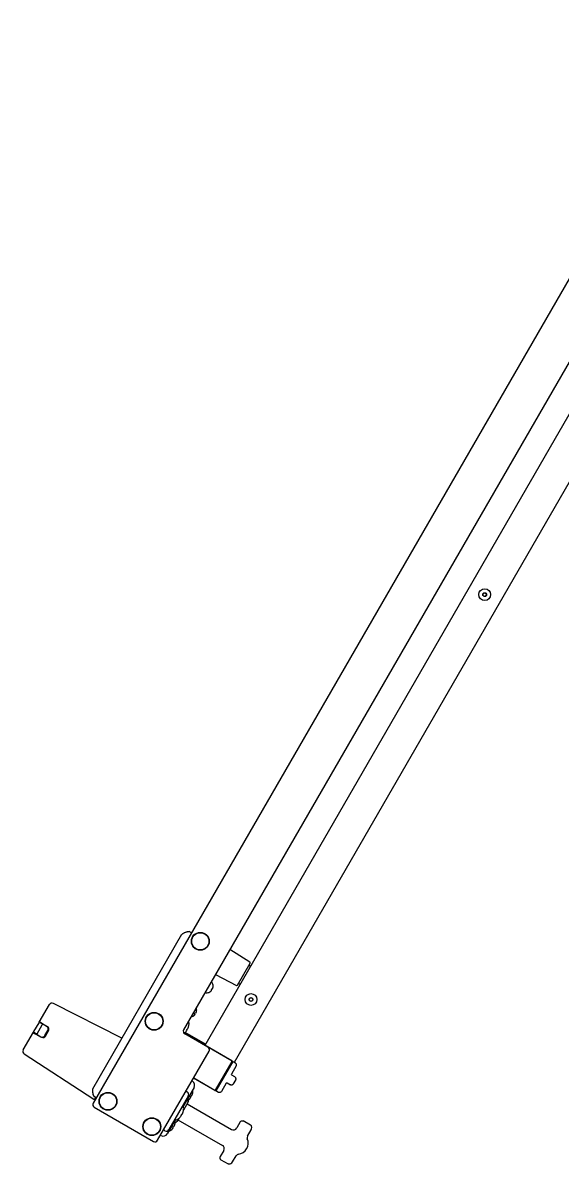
# Model space of a CAD drawing. Extents: x 5809 to 10669, y -850 to 3566.
# Drawn here: x 7907 to 8269, y -850 to -84 of the extents above; entities that cross this region are included whole.
import ezdxf

# ---------------------------------------------------------------- set-up
doc = ezdxf.new("R2010")
doc.units = 0
doc.header["$LTSCALE"] = 5
doc.layers.add('GEOM', color=7, linetype='CONTINUOUS')

msp = doc.modelspace()

# ---------------------------------------------------------------- linework, layer by layer
at = {"layer": 'GEOM', "color": 7, "linetype": 'Continuous'}
for p, q in [((8373.07, -84.35), (7954.42, -809.47)), ((8369.17, -147.11), (8015.17, -760.25)), ((8029.53, -770.56), (8385.3, -154.36)), ((8049.23, -782.08), (8405.06, -165.76)), ((7954.12, -800), (8014.06, -696.17)), ((8020.42, -695.16), (8018.97, -694.39)), ((8019.92, -694.88), (8019.83, -694.84)), ((8019.92, -694.88), (8020.42, -695.16)), ((8059.57, -714.9), (8046.25, -706.41)), ((8047.34, -706.98), (8047.45, -707.04)), ((8051.26, -730.25), (8059.73, -715.57)), ((8036.59, -723.16), (8050.59, -730.45)), ((8030.02, -735.34), (8030.19, -735.44)), ((8032.67, -734.9), (8032.64, -734.89)), ((8034.02, -733.6), (8033.54, -733.33)), ((8034.02, -728.41), (8034.19, -728.51)), ((8034.04, -732.46), (8034.52, -732.74)), ((8034.94, -730.9), (8034.97, -730.92)), ((7973.74, -766), (7927.7, -742.54)), ((7918.17, -755.27), (7925.06, -743.33)), ((8022.97, -749.74), (8022.49, -749.47)), ((8022.99, -748.6), (8023.47, -748.87)), ((8023.89, -747.04), (8023.92, -747.06)), ((7917.86, -755.5), (7914.4, -761.49)), ((7916.76, -762.9), (7920.26, -756.84)), ((7918.4, -755.27), (7918.62, -754.89)), ((7918.45, -754.78), (7923.87, -758.3)), ((7918.53, -755.31), (7920.73, -756.53)), ((7918.58, -754.95), (7919.28, -755.35)), ((7919.25, -755.39), (7919.11, -755.63)), ((7919.2, -755.68), (7919.37, -755.38)), ((7919.73, -755.98), (7919.63, -755.92)), ((7923.33, -758.09), (7920.73, -756.53)), ((8018.5, -758.07), (8018.51, -758.08)), ((8021.62, -751.04), (8021.59, -751.02)), ((7907.46, -773.81), (7914.35, -761.87)), ((7914.07, -762.36), (7919.83, -765.29)), ((7914.25, -762.45), (7914.28, -762.39)), ((7914.28, -762.39), (7914.98, -762.79)), ((7914.33, -762.31), (7914.47, -762.07)), ((7916.73, -763.46), (7914.58, -762.17)), ((7915.14, -762.5), (7914.98, -762.79)), ((7915.05, -762.86), (7915.23, -762.56)), ((7915.65, -762.81), (7915.75, -762.87)), ((7916.73, -763.46), (7919.38, -764.93)), ((7922.08, -764.18), (7924.03, -760.81)), ((7922.47, -764.51), (7924.51, -760.98)), ((7923.23, -762.7), (7923.32, -762.54)), ((8015.24, -762.31), (8047.64, -781.02)), ((8047.58, -781.13), (8015.42, -762.56)), ((8015.76, -762.47), (8029.59, -770.45)), ((8031.49, -771.98), (8015.9, -762.98)), ((8016.21, -762.06), (8016.2, -762.06)), ((8029.91, -769.91), (8016.23, -762.01)), ((7908.1, -776.49), (7954.78, -806.8)), ((7997.72, -834.47), (8032.22, -774.72)), ((8048.14, -781.45), (8036.76, -801.15)), ((8048.14, -781.45), (8049.87, -782.45)), ((8036.54, -800.74), (8047.67, -781.47)), ((8045.32, -786.01), (8045.56, -785.6)), ((8045.49, -785.34), (8047.55, -781.77)), ((8045.57, -785.6), (8047.82, -781.7)), ((8050.42, -784.5), (8047.23, -790.02)), ((8021.1, -794.86), (8020.72, -794.64)), ((8036.14, -800.94), (8021.85, -792.69)), ((8021.91, -792.58), (8036.2, -800.83)), ((8039.07, -796.85), (8039.3, -796.43)), ((8043.73, -796.08), (8040.54, -801.6)), ((8044.41, -795.9), (8046.58, -797.15)), ((8049.58, -791.95), (8047.41, -790.7)), ((8048.63, -796.6), (8050.13, -794)), ((8022.16, -798.94), (8014.66, -811.93)), ((8017.61, -802.1), (8016.72, -801.56)), ((8020.29, -804.38), (8020.59, -804.55)), ((8021.29, -802.65), (8021.3, -802.65)), ((8038.17, -798.62), (8036.72, -801.13)), ((8036.72, -801.13), (8038.5, -802.15)), ((8038.81, -796.92), (8036.75, -800.48)), ((8036.82, -800.75), (8039.07, -796.85)), ((8038.6, -797.88), (8038.63, -797.81)), ((7956.42, -806.01), (7955.03, -805.14)), ((7955.48, -806.63), (7956, -805.74)), ((7955.99, -805.75), (7956.42, -806.01)), ((8018.31, -804.81), (8005.33, -827.3)), ((8014.32, -811.72), (8014.58, -811.87)), ((8018.27, -808.68), (8015.08, -814.21)), ((8017.57, -809.9), (8047.36, -827.1)), ((8018.8, -806.98), (8018.79, -806.98)), ((8020.09, -805.42), (8019.79, -805.24)), ((7955.15, -812.2), (7994.99, -835.2)), ((8012.58, -819.15), (8012.57, -819.14)), ((8014.87, -815.16), (8014.88, -815.16)), ((8009.68, -820.57), (8004.17, -830.1)), ((8008.24, -825.93), (8007.94, -825.76)), ((8008.44, -824.89), (8008.74, -825.06)), ((8009.32, -820.38), (8009.58, -820.53)), ((8009.44, -823.16), (8009.46, -823.17)), ((8011.85, -819.8), (8010.66, -821.86)), ((8011.37, -820.64), (8041.16, -837.84)), ((8053.17, -822.03), (8050.77, -826.19)), ((8053.17, -822.03), (8053.18, -822.02)), ((8060.1, -824.3), (8055.22, -821.48)), ((8060.85, -825.6), (8060.85, -825.57)), ((8060.85, -825.93), (8060.85, -825.6)), ((8000.11, -831.22), (7999.72, -831.01)), ((8002.63, -828.04), (8001.72, -827.54)), ((8006.96, -827.5), (8006.94, -827.49)), ((8058, -831.67), (8060.45, -827.43)), ((8042.07, -841.25), (8039.67, -845.41)), ((8040.22, -847.46), (8045.1, -850.28)), ((8046.6, -850.28), (8046.58, -850.29)), ((8046.6, -850.28), (8046.89, -850.11)), ((8047.99, -849.01), (8050.43, -844.78))]:
    msp.add_line(p, q, dxfattribs=at)
for centre, radius in [((8217.29, -468.18), 4), ((8217.29, -468.18), 1.25), ((8217.29, -468.18), 1.15), ((8026.35, -700.89), 6), ((8026.35, -700.89), 5.75), ((8060.39, -739.94), 4), ((8060.39, -739.94), 1.25), ((8060.39, -739.94), 1.15), ((7995.35, -754.58), 6), ((7995.35, -754.58), 5.75), ((7964.35, -808.27), 6), ((7964.35, -808.27), 5.75), ((7993.8, -825.27), 6), ((7993.8, -825.27), 5.75)]:
    msp.add_circle(centre, radius, dxfattribs=at)
for centre, radius, start, end in [((8056.92, -718.53), 3, 9.94637, 41.36034), ((8059.3, -715.32), 0.5, 330, 57.5), ((8029.5, -730.19), 4.8, 273.28591, 273.9355), ((8030.39, -735.09), 0.4, 240, 270.30118), ((8030.37, -730.69), 4.8, 270.30118, 298.62729), ((8030.37, -730.71), 4.75, 298.46592, 301.0313), ((8030.37, -730.71), 4.75, 301.03163, 301.99262), ((8030.38, -730.71), 4.75, 301.99259, 303.31875), ((8030.38, -730.72), 4.74, 303.3188, 304.45978), ((8030.38, -730.72), 4.74, 304.45979, 305.42782), ((8030.38, -730.72), 4.73, 305.4278, 306.68253), ((8030.39, -730.73), 4.73, 306.68262, 307.45262), ((8030.39, -730.73), 4.72, 307.45244, 308.99746), ((8030.4, -730.74), 4.72, 308.99775, 309.4819), ((8030.4, -730.75), 4.7, 309.48126, 311.53441), ((8030.42, -730.76), 4.68, 311.53495, 312.62273), ((8030.53, -731.01), 3.8, 322.43512, 337.56488), ((8029.3, -730.53), 4.8, 26.0645, 26.71409), ((8030.43, -730.77), 4.67, 312.62279, 313.60512), ((8030.45, -730.8), 4.64, 313.60363, 315.68242), ((8032.17, -732.82), 2.01, 322.72591, 324.7415), ((8032.19, -732.83), 1.98, 324.74422, 325.39912), ((8032.2, -732.84), 1.97, 325.39843, 326.78331), ((8032.21, -732.85), 1.96, 326.78409, 327.62352), ((8032.21, -732.85), 1.96, 327.62337, 328.84548), ((8032.21, -732.85), 1.95, 328.84587, 330.92582), ((8032.21, -732.85), 1.95, 330.92611, 331.99638), ((8032.21, -732.85), 1.96, 331.99641, 333.02279), ((8032.2, -732.84), 1.97, 333.0233, 334.28602), ((8032.19, -732.84), 1.98, 334.28565, 335.13722), ((8032.17, -732.83), 2.01, 335.14015, 337.27441), ((8033.99, -728.85), 0.4, 29.69882, 60), ((8030.17, -731.03), 4.8, 1.37271, 29.69882), ((8032.92, -731.52), 2.01, 322.72561, 324.85983), ((8032.94, -731.54), 1.98, 324.86274, 325.71439), ((8032.95, -731.54), 1.97, 325.71404, 326.97664), ((8032.96, -731.55), 1.96, 326.97715, 328.00366), ((8032.96, -731.55), 1.95, 328.00369, 329.07382), ((8032.97, -731.55), 1.95, 329.07411, 330.19949), ((8032.96, -731.55), 1.95, 330.19954, 331.15407), ((8032.96, -731.55), 1.95, 331.15446, 332.37669), ((8032.96, -731.55), 1.96, 332.37652, 333.21587), ((8032.95, -731.54), 1.97, 333.21665, 334.6016), ((8032.93, -731.54), 1.98, 334.6009, 335.25576), ((8032.92, -731.53), 2.01, 335.2585, 337.27409), ((8030.3, -731.05), 4.64, 344.31758, 346.39637), ((8030.27, -731.04), 4.67, 346.39488, 347.37721), ((8030.25, -731.04), 4.68, 347.37727, 348.46505), ((8030.24, -731.04), 4.7, 348.46559, 350.51874), ((8030.22, -731.03), 4.72, 351.00254, 352.54756), ((8030.22, -731.03), 4.72, 350.5181, 351.00225), ((8030.21, -731.03), 4.73, 352.54738, 353.31738), ((8030.21, -731.03), 4.73, 353.31747, 354.5722), ((8030.2, -731.03), 4.74, 354.57218, 355.5402), ((8030.19, -731.03), 4.75, 356.68125, 358.00741), ((8030.2, -731.03), 4.74, 355.54022, 356.6812), ((8030.19, -731.03), 4.75, 358.9687, 1.53408), ((8030.19, -731.03), 4.75, 358.00738, 358.96837), ((8050.82, -730), 0.5, 242.5, 330), ((8052.42, -726.33), 3, 258.63966, 290.05363), ((7926.79, -744.33), 2, 63, 150), ((8019.33, -746.85), 4.74, 303.3188, 304.45978), ((8019.33, -746.86), 4.74, 304.45979, 305.42782), ((8019.33, -746.86), 4.73, 305.4278, 306.68253), ((8019.34, -746.87), 4.73, 306.68262, 307.45262), ((8019.34, -746.87), 4.72, 307.45244, 308.99746), ((8019.35, -746.88), 4.72, 308.99775, 309.4819), ((8019.35, -746.89), 4.7, 309.48126, 311.53441), ((8019.37, -746.9), 4.68, 311.53495, 312.62273), ((8019.48, -747.15), 3.8, 322.43512, 337.56488), ((8019.38, -746.91), 4.67, 312.62279, 313.60512), ((8019.4, -746.93), 4.64, 313.60363, 315.68242), ((8021.12, -748.96), 2.01, 322.72591, 324.7415), ((8021.14, -748.97), 1.98, 324.74422, 325.39912), ((8021.15, -748.98), 1.97, 325.39843, 326.78331), ((8021.16, -748.98), 1.96, 326.78409, 327.62352), ((8021.16, -748.99), 1.96, 327.62337, 328.84548), ((8021.17, -748.99), 1.95, 328.84587, 330.92582), ((8021.16, -748.99), 1.95, 330.92611, 331.99638), ((8021.16, -748.99), 1.96, 331.99641, 333.02279), ((8021.15, -748.98), 1.97, 333.0233, 334.28602), ((8021.14, -748.98), 1.98, 334.28565, 335.13722), ((8021.12, -748.97), 2.01, 335.14015, 337.27441), ((8021.87, -747.66), 2.01, 322.72561, 324.85983), ((8021.89, -747.67), 1.98, 324.86274, 325.71439), ((8021.9, -747.68), 1.97, 325.71404, 326.97664), ((8021.91, -747.69), 1.96, 326.97715, 328.00366), ((8021.91, -747.69), 1.95, 328.00369, 329.07382), ((8021.92, -747.69), 1.95, 329.07411, 330.19949), ((8021.92, -747.69), 1.95, 330.19954, 331.15407), ((8021.91, -747.69), 1.95, 331.15446, 332.37669), ((8021.91, -747.69), 1.96, 332.37652, 333.21587), ((8019.12, -747.17), 4.8, 1.37271, 19.18383), ((8021.9, -747.68), 1.97, 333.21665, 334.6016), ((8021.89, -747.68), 1.98, 334.6009, 335.25576), ((8021.87, -747.67), 2.01, 335.2585, 337.27409), ((8019.25, -747.19), 4.64, 344.31758, 346.39637), ((8019.22, -747.18), 4.67, 346.39488, 347.37721), ((8019.21, -747.18), 4.68, 347.37727, 348.46505), ((8019.19, -747.17), 4.7, 348.46559, 350.51874), ((8019.17, -747.17), 4.72, 351.00254, 352.54756), ((8019.18, -747.17), 4.72, 350.5181, 351.00225), ((8019.16, -747.17), 4.73, 352.54738, 353.31738), ((8019.16, -747.17), 4.73, 353.31747, 354.5722), ((8019.15, -747.17), 4.74, 354.57218, 355.5402), ((8019.14, -747.17), 4.75, 356.68125, 358.00741), ((8019.15, -747.17), 4.74, 355.54022, 356.6812), ((8019.14, -747.17), 4.75, 358.9687, 1.53408), ((8019.14, -747.17), 4.75, 358.00738, 358.96837), ((7918.29, -755.75), 0.5, 61, 150), ((7922.3, -759.81), 2, 330, 59), ((7922.78, -759.98), 2, 330, 57), ((8009.88, -755.67), 8.95, 334.66068, 342.90178), ((8017.58, -755.87), 1.25, 358.60206, 55.08573), ((8009.88, -755.67), 8.95, 342.90656, 344.39436), ((8009.75, -755.68), 9.08, 344.6676, 358.60206), ((8019.32, -746.83), 4.8, 280.81617, 298.62729), ((8019.32, -746.84), 4.75, 298.46592, 301.0313), ((8019.33, -746.85), 4.75, 301.03163, 301.99262), ((8019.33, -746.85), 4.75, 301.99259, 303.31875), ((7914.83, -761.74), 0.5, 150, 239), ((7920.35, -763.18), 2, 241, 330), ((7920.74, -763.51), 2, 243, 330), ((7922.79, -762.45), 0.5, 271.46283, 330), ((7922.89, -762.29), 0.5, 330, 28.53717), ((8016.9, -761.25), 2, 150, 240), ((8009.75, -755.68), 9.08, 310.68285, 315.3324), ((8009.81, -755.8), 8.95, 315.60564, 317.09343), ((8009.8, -755.8), 8.95, 317.09822, 325.33932), ((8009.75, -755.68), 8.79, 327.39099, 332.60901), ((8009.82, -755.81), 8.94, 325.34529, 326.64971), ((8009.89, -755.67), 8.94, 333.3503, 334.65471), ((8030.49, -773.72), 2, 330, 60), ((7909.19, -774.81), 2, 150, 237), ((8045.21, -785.53), 0.499, 312.08213, 316.67339), ((8045.2, -785.53), 0.503, 316.66973, 328.97753), ((8019.57, -797.44), 3, 330.00002, 59.25), ((8038.83, -796.57), 0.504, 331.0363, 347.88092), ((7957.93, -801.04), 3.98, 170.98382, 175.06359), ((7964.82, -800.82), 10.9, 188.61477, 189.30008), ((8016.58, -803.81), 2, 330, 59), ((8013.83, -801.23), 7.18, 326.00758, 333.99242), ((8017.04, -802.22), 4.24, 328.05158, 328.63635), ((8017.03, -802.21), 4.26, 328.63614, 329.10771), ((8017.02, -802.2), 4.27, 329.10772, 329.59333), ((8017.01, -802.2), 4.28, 329.59321, 330.10291), ((8017.01, -802.2), 4.28, 330.10292, 330.53601), ((8017.02, -802.2), 4.27, 330.53586, 331.09096), ((8017.03, -802.21), 4.26, 331.09105, 331.47703), ((8017.05, -802.22), 4.24, 331.47673, 332.11535), ((8017.07, -802.23), 4.21, 332.11565, 332.42479), ((8017.1, -802.25), 4.18, 332.42377, 333.38466), ((8014.23, -801.28), 7.19, 336.74647, 338.2965), ((8014.28, -801.3), 7.14, 338.29808, 338.85405), ((8014.31, -801.31), 7.11, 338.85377, 339.86809), ((8014.33, -801.32), 7.09, 339.86839, 340.59138), ((8014.34, -801.32), 7.07, 340.59133, 341.44536), ((8019.9, -801.85), 1.5, 354.71985, 40.27786), ((8014.36, -801.33), 7.05, 341.44546, 342.28698), ((8014.37, -801.33), 7.04, 342.287, 343.01866), ((8014.38, -801.33), 7.04, 343.01866, 344.01362), ((8014.38, -801.33), 7.03, 344.01369, 344.58162), ((8014.39, -801.34), 7.02, 344.58157, 345.85431), ((8014.39, -801.34), 7.02, 345.85444, 346.1382), ((8014.4, -801.34), 7.01, 346.13811, 347.69478), ((8014.4, -801.34), 7.01, 347.69488, 349.25902), ((8014.43, -801.34), 7, 349.18209, 354.71985), ((8038.61, -796.88), 1.8, 252.59104, 257.53631), ((8038.61, -796.88), 1, 263.09995, 272.8541), ((8040.21, -792.42), 5.62, 252.67082, 254.2456), ((7956.15, -810.47), 2, 150, 240), ((7955.05, -806.38), 0.5, 237, 330), ((8013.95, -812.95), 1.25, 358.60206, 60), ((8017.4, -806.18), 1.5, 259.72214, 305.28015), ((8014.23, -801.69), 7, 305.28015, 310.81791), ((8016.97, -807.93), 1.5, 330, 23.15337), ((8014.21, -801.67), 7.01, 310.74098, 312.30512), ((8014.21, -801.66), 7.01, 312.30522, 313.86189), ((8014.21, -801.66), 7.02, 313.8618, 314.14556), ((8014.2, -801.66), 7.02, 314.14569, 315.41843), ((8014.2, -801.65), 7.03, 315.41838, 315.98631), ((8014.19, -801.65), 7.04, 315.98638, 316.98134), ((8014.19, -801.64), 7.04, 316.98134, 317.713), ((8014.18, -801.63), 7.05, 317.71302, 318.55454), ((8014.17, -801.62), 7.07, 318.55464, 319.40867), ((8014.16, -801.61), 7.09, 319.40862, 320.13161), ((8014.14, -801.6), 7.11, 320.13191, 321.14623), ((8014.12, -801.58), 7.14, 321.14595, 321.70192), ((8014.07, -801.55), 7.19, 321.70349, 323.25353), ((8016.35, -803.55), 4.18, 326.61533, 327.57623), ((8016.32, -803.53), 4.21, 327.57522, 327.88434), ((8016.3, -803.52), 4.24, 327.88464, 328.52329), ((8016.28, -803.51), 4.26, 328.52298, 328.90893), ((8016.27, -803.5), 4.27, 328.90902, 329.46417), ((8016.26, -803.5), 4.28, 329.46402, 330.40682), ((8016.27, -803.5), 4.27, 330.40671, 330.89225), ((8016.28, -803.5), 4.26, 330.89225, 331.36389), ((8016.29, -803.51), 4.24, 331.36368, 331.9484), ((8016.31, -803.52), 4.22, 331.94857, 332.3513), ((8016.35, -803.54), 4.18, 332.35017, 333.38449), ((8017.1, -802.25), 4.18, 326.6155, 327.64984), ((8017.06, -802.23), 4.22, 327.64871, 328.05141), ((8006.12, -812.76), 9.08, 301.39794, 315.3324), ((8006.18, -812.88), 8.95, 315.60564, 317.09343), ((8006.18, -812.88), 8.95, 317.09822, 325.33932), ((8006.12, -812.76), 8.79, 327.39099, 332.60901), ((8006.19, -812.89), 8.94, 325.34529, 326.64971), ((8006.27, -812.75), 8.94, 333.3503, 334.65471), ((8006.25, -812.75), 8.95, 334.66068, 342.90178), ((8006.26, -812.75), 8.95, 342.90656, 344.39436), ((8006.12, -812.76), 9.08, 344.6676, 358.60206), ((8003.6, -826.3), 2, 241, 330), ((8002.37, -822.18), 7.01, 310.74098, 312.30512), ((8002.37, -822.18), 7.01, 312.30522, 313.86189), ((8002.36, -822.17), 7.02, 313.8618, 314.14556), ((8002.36, -822.17), 7.02, 314.14569, 315.41843), ((8002.36, -822.17), 7.03, 315.41838, 315.98631), ((8002.35, -822.16), 7.04, 315.98638, 316.98134), ((8002.34, -822.15), 7.04, 316.98134, 317.713), ((8002.34, -822.15), 7.05, 317.71302, 318.55454), ((8002.33, -822.14), 7.07, 318.55464, 319.40867), ((8002.31, -822.13), 7.09, 319.40862, 320.13161), ((8002.29, -822.11), 7.11, 320.13191, 321.14623), ((8002.27, -822.1), 7.14, 321.14595, 321.70192), ((8002.23, -822.06), 7.19, 321.70349, 323.25353), ((8001.99, -821.74), 7.18, 326.00758, 333.99242), ((8004.5, -824.06), 4.18, 326.61533, 327.57623), ((8004.47, -824.04), 4.21, 327.57522, 327.88434), ((8004.45, -824.03), 4.24, 327.88464, 328.52329), ((8004.44, -824.02), 4.26, 328.52298, 328.90893), ((8004.43, -824.02), 4.27, 328.90902, 329.46417), ((8004.42, -824.01), 4.28, 329.46402, 330.40682), ((8004.42, -824.01), 4.27, 330.40671, 330.89225), ((8004.43, -824.02), 4.26, 330.89225, 331.36389), ((8004.45, -824.03), 4.24, 331.36368, 331.9484), ((8004.47, -824.04), 4.22, 331.94857, 332.3513), ((8004.51, -824.06), 4.18, 332.35017, 333.38449), ((8005.25, -822.76), 4.18, 326.6155, 327.64984), ((8005.22, -822.74), 4.22, 327.64871, 328.05141), ((8005.2, -822.73), 4.24, 328.05158, 328.63635), ((8005.18, -822.72), 4.26, 328.63614, 329.10771), ((8005.17, -822.71), 4.27, 329.10772, 329.59333), ((8005.17, -822.71), 4.28, 329.59321, 330.10291), ((8005.17, -822.71), 4.28, 330.10292, 330.53601), ((8005.18, -822.72), 4.27, 330.53586, 331.09096), ((8005.19, -822.72), 4.26, 331.09105, 331.47703), ((8005.2, -822.73), 4.24, 331.47673, 332.11535), ((8005.22, -822.74), 4.21, 332.11565, 332.42479), ((8005.26, -822.76), 4.18, 332.42377, 333.38466), ((8002.38, -821.79), 7.19, 336.74647, 338.2965), ((8002.44, -821.81), 7.14, 338.29808, 338.85405), ((8002.46, -821.82), 7.11, 338.85377, 339.86809), ((8002.48, -821.83), 7.09, 339.86839, 340.59138), ((8002.5, -821.84), 7.07, 340.59133, 341.44536), ((8008.06, -822.36), 1.5, 354.71985, 40.27786), ((8002.51, -821.84), 7.05, 341.44546, 342.28698), ((8002.52, -821.84), 7.04, 342.287, 343.01866), ((8002.53, -821.85), 7.04, 343.01866, 344.01362), ((8002.54, -821.85), 7.03, 344.01369, 344.58162), ((8002.54, -821.85), 7.02, 344.58157, 345.85431), ((8002.55, -821.85), 7.02, 345.85444, 346.1382), ((8002.55, -821.85), 7.01, 346.13811, 347.69478), ((8002.56, -821.85), 7.01, 347.69488, 349.25902), ((8002.58, -821.85), 7, 349.18209, 354.71985), ((8009.37, -821.11), 1.5, 276.84663, 330), ((8010.2, -819.45), 1.25, 240, 301.39794), ((8048.61, -824.94), 2.5, 240, 330), ((8057.85, -825.93), 3, 330, 360), ((7995.99, -833.47), 2, 240, 330), ((8001.57, -828.6), 3, 240.75, 330), ((8005.56, -826.69), 1.5, 259.72214, 305.28015), ((8002.38, -822.2), 7, 305.28015, 310.81791), ((8050.98, -836.35), 7.5, 277.1846, 22.8154), ((8059.73, -832.67), 2, 150, 202.8154), ((8039.91, -840), 2.5, 330, 60), ((8045.39, -847.51), 3, 300, 330), ((8052.17, -845.78), 2, 97.1846, 150)]:
    msp.add_arc(centre, radius, start, end, dxfattribs=at)
for centre, major_axis, ratio, start_param, end_param in [((8047.45, -781.34), (0.242, 0.065), 0.999695, -0.785246, 0.785246), ((8047.39, -781.45), (0.483, 0.129), 0.999924, 0.392676, 0.78536), ((8047.39, -781.45), (0.483, 0.129), 0.999924, 0, 0.392675), ((8047.39, -781.45), (0.483, 0.129), 0.999924, -0.78536, 0), ((8036.39, -800.5), (-0.129, 0.483), 0.999924, 2.356233, 3.926953), ((8036.33, -800.61), (-0.065, 0.242), 0.999695, 2.356347, 3.926839)]:
    msp.add_ellipse(centre, major_axis=major_axis, ratio=ratio, start_param=start_param, end_param=end_param, dxfattribs=at)
for points, knots in [([(8014.06, -696.17), (8014.14, -696.04), (8014.32, -695.88), (8014.6, -695.66), (8014.89, -695.49), (8015.27, -695.27), (8015.77, -695.03), (8016.38, -694.79), (8017, -694.58), (8017.52, -694.44), (8017.95, -694.36), (8018.28, -694.32), (8018.55, -694.3), (8018.79, -694.32), (8018.91, -694.35), (8018.97, -694.39)], [0, 0, 0, 0, 0.0625, 0.125, 0.1875, 0.25, 0.375, 0.5, 0.625, 0.75, 0.8125, 0.875, 0.9375, 0.96875, 1, 1, 1, 1]), ([(8014.06, -696.17), (8014.14, -696.04), (8014.24, -695.94), (8014.35, -695.86), (8014.36, -695.85)], [0, 0, 0, 0, 0.871353, 1, 1, 1, 1]), ([(8019.87, -694.85), (8019.88, -694.86), (8019.9, -694.86), (8019.91, -694.87), (8019.92, -694.88)], [0, 0, 0, 0, 0.486305, 1, 1, 1, 1]), ([(7920.63, -756.49), (7920.56, -756.48), (7920.42, -756.63), (7920.32, -756.76), (7920.26, -756.84)], [0, 0, 0, 0, 0.379656, 1, 1, 1, 1]), ([(7916.64, -763.4), (7916.6, -763.35), (7916.66, -763.14), (7916.72, -763), (7916.76, -762.91)], [0, 0, 0, 0, 0.379419, 1, 1, 1, 1]), ([(8017.28, -760.7), (8017.28, -760.66), (8017.24, -760.55), (8017.19, -760.46), (8017.15, -760.41)], [0, 0, 0, 0, 0.413042, 1, 1, 1, 1]), ([(8017.28, -760.72), (8017.28, -760.72), (8017.28, -760.71), (8017.28, -760.7), (8017.28, -760.7)], [0, 0, 0, 0, 0.493429, 1, 1, 1, 1]), ([(8017.55, -759.72), (8017.61, -759.73), (8017.72, -759.73), (8017.83, -759.71), (8017.87, -759.69)], [0, 0, 0, 0, 0.586958, 1, 1, 1, 1]), ([(8017.87, -759.69), (8017.87, -759.69), (8017.87, -759.68), (8017.88, -759.68), (8017.88, -759.68)], [0, 0, 0, 0, 0.506571, 1, 1, 1, 1]), ([(8045.05, -786), (8045.13, -786.03), (8045.31, -786.04), (8045.48, -785.96), (8045.54, -785.9)], [0, 0, 0, 0, 0.500068, 1, 1, 1, 1]), ([(8050.42, -784.5), (8050.52, -784.33), (8050.65, -783.95), (8050.61, -783.35), (8050.34, -782.81), (8050.04, -782.55), (8049.87, -782.45)], [0, 0, 0, 0, 0.250005, 0.5, 0.749995, 1, 1, 1, 1]), ([(8039.16, -796.2), (8039.23, -796.26), (8039.33, -796.41), (8039.34, -796.59), (8039.32, -796.68)], [0, 0, 0, 0, 0.500068, 1, 1, 1, 1]), ([(8043.73, -796.08), (8043.8, -795.97), (8044.02, -795.79), (8044.3, -795.84), (8044.41, -795.9)], [0, 0, 0, 0, 0.5, 1, 1, 1, 1]), ([(8048.63, -796.6), (8048.53, -796.77), (8048.27, -797.07), (8047.73, -797.34), (8047.13, -797.38), (8046.75, -797.25), (8046.58, -797.15)], [0, 0, 0, 0, 0.250005, 0.5, 0.749994, 1, 1, 1, 1]), ([(8050.13, -794), (8050.23, -793.83), (8050.36, -793.45), (8050.32, -792.85), (8050.05, -792.32), (8049.75, -792.05), (8049.58, -791.95)], [0, 0, 0, 0, 0.250005, 0.5, 0.749995, 1, 1, 1, 1]), ([(7954.12, -800), (7954.04, -800.13), (7953.99, -800.36), (7953.95, -800.71), (7953.93, -801.05), (7953.95, -801.49), (7953.99, -802.04), (7954.08, -802.69), (7954.19, -803.22), (7954.3, -803.64), (7954.39, -803.95), (7954.49, -804.27), (7954.63, -804.57), (7954.78, -804.86), (7954.9, -805.06), (7955.03, -805.14)], [0, 0, 0, 0, 0.0625, 0.125, 0.1875, 0.25, 0.375, 0.5, 0.625, 0.6875, 0.75, 0.8125, 0.875, 0.9375, 1, 1, 1, 1]), ([(7953.95, -801.46), (7953.96, -801.65), (7953.98, -801.85), (7954, -802.05), (7954, -802.06)], [0, 0, 0, 0, 0.966345, 1, 1, 1, 1]), ([(7954.2, -803.23), (7954.21, -803.26), (7954.26, -803.49), (7954.32, -803.72), (7954.38, -803.92)], [0, 0, 0, 0, 0.139504, 1, 1, 1, 1]), ([(8040.54, -801.6), (8040.45, -801.77), (8040.18, -802.07), (8039.64, -802.34), (8039.05, -802.38), (8038.66, -802.25), (8038.5, -802.15)], [0, 0, 0, 0, 0.250005, 0.5, 0.749994, 1, 1, 1, 1]), ([(7954.62, -804.56), (7954.63, -804.56), (7954.67, -804.66), (7954.73, -804.77), (7954.79, -804.87), (7954.79, -804.87)], [0, 0, 0, 0, 0.02406, 0.977892, 1, 1, 1, 1]), ([(8013.65, -817.78), (8013.65, -817.74), (8013.62, -817.64), (8013.56, -817.55), (8013.52, -817.5)], [0, 0, 0, 0, 0.413042, 1, 1, 1, 1]), ([(8013.65, -817.8), (8013.65, -817.8), (8013.65, -817.79), (8013.65, -817.79), (8013.65, -817.78)], [0, 0, 0, 0, 0.493429, 1, 1, 1, 1]), ([(8013.92, -816.8), (8013.98, -816.81), (8014.09, -816.81), (8014.2, -816.79), (8014.24, -816.77)], [0, 0, 0, 0, 0.586958, 1, 1, 1, 1]), ([(8014.24, -816.77), (8014.24, -816.77), (8014.24, -816.77), (8014.25, -816.76), (8014.25, -816.76)], [0, 0, 0, 0, 0.506571, 1, 1, 1, 1]), ([(8053.18, -822.02), (8053.37, -821.69), (8054.05, -821.17), (8054.89, -821.29), (8055.22, -821.48)], [0, 0, 0, 0, 0.500014, 1, 1, 1, 1]), ([(8060.85, -825.57), (8060.85, -825.32), (8060.7, -824.8), (8060.32, -824.42), (8060.1, -824.3)], [0, 0, 0, 0, 0.500033, 1, 1, 1, 1]), ([(8039.67, -845.41), (8039.48, -845.74), (8039.36, -846.59), (8039.89, -847.27), (8040.22, -847.46)], [0, 0, 0, 0, 0.500002, 1, 1, 1, 1]), ([(8046.58, -850.29), (8046.36, -850.41), (8045.84, -850.55), (8045.32, -850.41), (8045.1, -850.28)], [0, 0, 0, 0, 0.500034, 1, 1, 1, 1])]:
    msp.add_open_spline(points, degree=3, knots=knots, dxfattribs=at)
for points in [[(8014.36, -695.85), (8014.44, -695.79), (8014.51, -695.73), (8014.59, -695.68)], [(8018.62, -694.31), (8018.73, -694.31), (8018.84, -694.32), (8018.97, -694.39)], [(7920.71, -756.52), (7920.68, -756.51), (7920.66, -756.49), (7920.63, -756.49)], [(7916.71, -763.45), (7916.69, -763.43), (7916.66, -763.42), (7916.64, -763.4)], [(8045.34, -785.5), (8045.4, -785.46), (8045.45, -785.41), (8045.49, -785.34)], [(8038.81, -796.91), (8038.85, -796.85), (8038.87, -796.78), (8038.87, -796.7)], [(8039.27, -796.81), (8039.3, -796.76), (8039.32, -796.69), (8039.33, -796.62)], [(8047.23, -790.02), (8047.17, -790.13), (8047.13, -790.41), (8047.3, -790.64), (8047.41, -790.7)]]:
    msp.add_open_spline(points, degree=3, dxfattribs=at)

doc.saveas('drawing.dxf')
